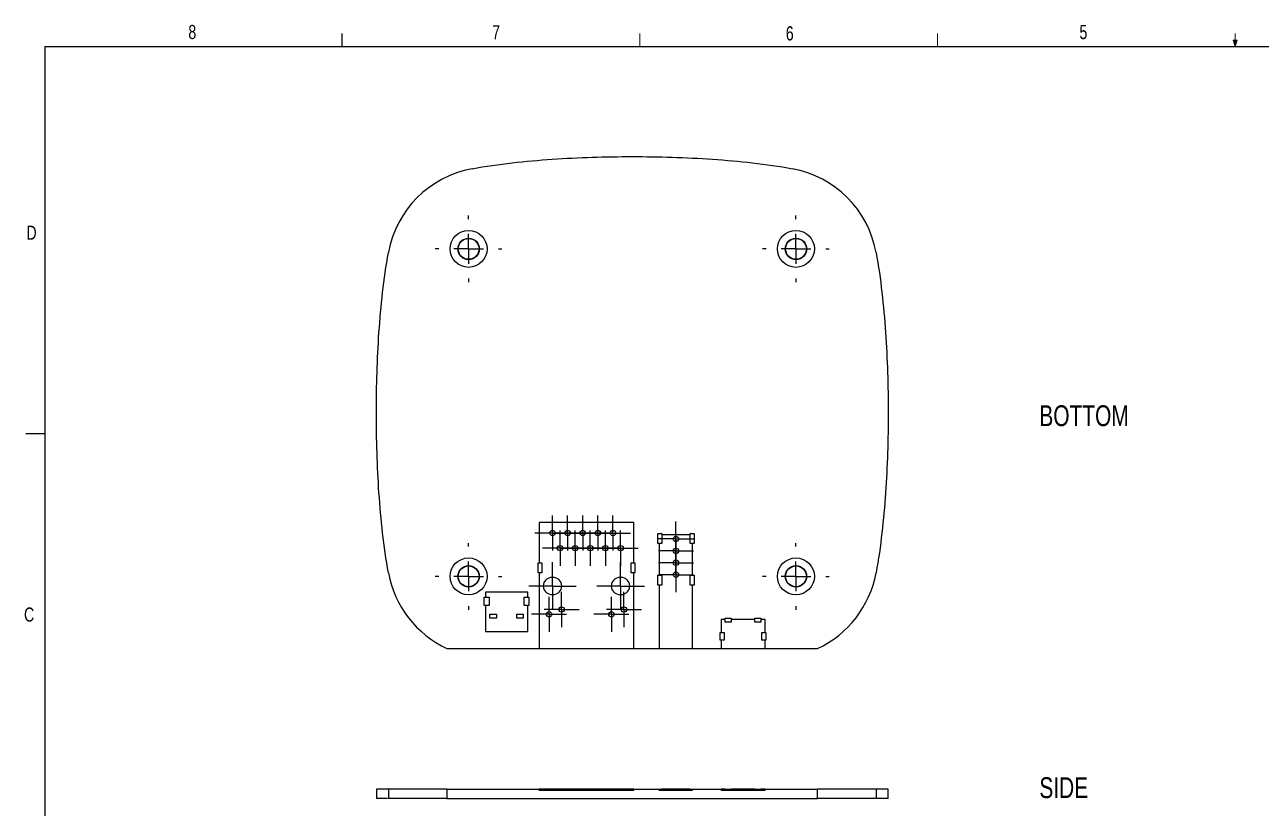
# Model space of a CAD drawing. Header units: millimetres. Extents: x 13 to 420, y 7 to 274.
# Drawn here: x 12.6 to 220.3, y 142.4 to 274 of the extents above; entities that cross this region are included whole.
import ezdxf

# ---------------------------------------------------------------- set-up
doc = ezdxf.new("R2010")
doc.units = ezdxf.units.MM
for name, color, linetype in [('BORDER', 7, 'Continuous'), ('DIM', 7, 'Continuous'), ('TEXT', 7, 'Continuous')]:
    doc.layers.add(name, color=color, linetype=linetype)
doc.styles.add('SLDTEXTSTYLE0', font='TXT', dxfattribs={"width": 0.75})

# ---------------------------------------------------------------- blocks, each defined once
blk = doc.blocks.new('SW_CENTERMARKSYMBOL_24')
at = {"layer": 'DIM', "color": 0}
for p, q in [((0, 5), (0, 5.6)), ((0, 0), (0, 2.5)), ((-5, 0), (-5.6, 0)), ((0, 0), (-2.5, 0)), ((0, 0), (0, -2.5)), ((0, 0), (2.5, 0)), ((5, 0), (5.6, 0)), ((0, -5), (0, -5.6))]:
    blk.add_line(p, q, dxfattribs=at)
blk = doc.blocks.new('SW_CENTERMARKSYMBOL_25')
at = {"layer": 'DIM', "color": 0}
for p, q in [((0, 5), (0, 5.6)), ((0, 0), (0, 2.5)), ((-5, 0), (-5.6, 0)), ((0, 0), (-2.5, 0)), ((0, 0), (0, -2.5)), ((0, 0), (2.5, 0)), ((5, 0), (5.6, 0)), ((0, -5), (0, -5.6))]:
    blk.add_line(p, q, dxfattribs=at)
blk = doc.blocks.new('SW_CENTERMARKSYMBOL_26')
at = {"layer": 'DIM', "color": 0}
for p, q in [((0, 5), (0, 5.6)), ((0, 0), (0, 2.5)), ((-5, 0), (-5.6, 0)), ((0, 0), (-2.5, 0)), ((0, 0), (0, -2.5)), ((0, 0), (2.5, 0)), ((5, 0), (5.6, 0)), ((0, -5), (0, -5.6))]:
    blk.add_line(p, q, dxfattribs=at)
blk = doc.blocks.new('SW_CENTERMARKSYMBOL_27')
at = {"layer": 'DIM', "color": 0}
for p, q in [((0, 5), (0, 5.6)), ((0, 0), (0, 2.5)), ((-5, 0), (-5.6, 0)), ((0, 0), (-2.5, 0)), ((0, 0), (0, -2.5)), ((0, 0), (2.5, 0)), ((5, 0), (5.6, 0)), ((0, -5), (0, -5.6))]:
    blk.add_line(p, q, dxfattribs=at)
blk = doc.blocks.new('SW_CENTERMARKSYMBOL_28')
at = {"layer": 'DIM', "color": 0}
for p, q in [((0, 2.5), (0, 2.95)), ((0, 0), (0, 2.5)), ((-2.5, 0), (-2.95, 0)), ((0, 0), (-2.5, 0)), ((0, 0), (0, -2.5)), ((0, 0), (2.5, 0)), ((2.5, 0), (2.95, 0)), ((0, -2.5), (0, -2.95))]:
    blk.add_line(p, q, dxfattribs=at)
blk = doc.blocks.new('SW_CENTERMARKSYMBOL_29')
at = {"layer": 'DIM', "color": 0}
for p, q in [((0, 2.5), (0, 2.95)), ((0, 0), (0, 2.5)), ((-2.5, 0), (-2.95, 0)), ((0, 0), (-2.5, 0)), ((0, 0), (0, -2.5)), ((0, 0), (2.5, 0)), ((2.5, 0), (2.95, 0)), ((0, -2.5), (0, -2.95))]:
    blk.add_line(p, q, dxfattribs=at)
blk = doc.blocks.new('SW_CENTERMARKSYMBOL_30')
at = {"layer": 'DIM', "color": 0}
for p, q in [((0, 2.5), (0, 2.95)), ((0, 0), (0, 2.5)), ((-2.5, 0), (-2.95, 0)), ((0, 0), (-2.5, 0)), ((0, 0), (0, -2.5)), ((0, 0), (2.5, 0)), ((2.5, 0), (2.95, 0)), ((0, -2.5), (0, -2.95))]:
    blk.add_line(p, q, dxfattribs=at)
blk = doc.blocks.new('SW_CENTERMARKSYMBOL_31')
at = {"layer": 'DIM', "color": 0}
for p, q in [((0, 2.5), (0, 2.95)), ((0, 0), (0, 2.5)), ((-2.5, 0), (-2.95, 0)), ((0, 0), (-2.5, 0)), ((0, 0), (0, -2.5)), ((0, 0), (2.5, 0)), ((2.5, 0), (2.95, 0)), ((0, -2.5), (0, -2.95))]:
    blk.add_line(p, q, dxfattribs=at)
blk = doc.blocks.new('SW_CENTERMARKSYMBOL_32')
at = {"layer": 'DIM', "color": 0}
for p, q in [((0, 2.5), (0, 2.95)), ((0, 0), (0, 2.5)), ((-2.5, 0), (-2.95, 0)), ((0, 0), (-2.5, 0)), ((0, 0), (0, -2.5)), ((0, 0), (2.5, 0)), ((2.5, 0), (2.95, 0)), ((0, -2.5), (0, -2.95))]:
    blk.add_line(p, q, dxfattribs=at)
blk = doc.blocks.new('SW_CENTERMARKSYMBOL_33')
at = {"layer": 'DIM', "color": 0}
for p, q in [((0, 2.5), (0, 2.95)), ((0, 0), (0, 2.5)), ((-2.5, 0), (-2.95, 0)), ((0, 0), (-2.5, 0)), ((0, 0), (0, -2.5)), ((0, 0), (2.5, 0)), ((2.5, 0), (2.95, 0)), ((0, -2.5), (0, -2.95))]:
    blk.add_line(p, q, dxfattribs=at)
blk = doc.blocks.new('SW_CENTERMARKSYMBOL_34')
at = {"layer": 'DIM', "color": 0}
for p, q in [((0, 2.5), (0, 2.95)), ((0, 0), (0, 2.5)), ((-2.5, 0), (-2.95, 0)), ((0, 0), (-2.5, 0)), ((0, 0), (0, -2.5)), ((0, 0), (2.5, 0)), ((2.5, 0), (2.95, 0)), ((0, -2.5), (0, -2.95))]:
    blk.add_line(p, q, dxfattribs=at)
blk = doc.blocks.new('SW_CENTERMARKSYMBOL_35')
at = {"layer": 'DIM', "color": 0}
for p, q in [((0, 2.5), (0, 2.95)), ((0, 0), (0, 2.5)), ((-2.5, 0), (-2.95, 0)), ((0, 0), (-2.5, 0)), ((0, 0), (0, -2.5)), ((0, 0), (2.5, 0)), ((2.5, 0), (2.95, 0)), ((0, -2.5), (0, -2.95))]:
    blk.add_line(p, q, dxfattribs=at)
blk = doc.blocks.new('SW_CENTERMARKSYMBOL_36')
at = {"layer": 'DIM', "color": 0}
for p, q in [((0, 2.5), (0, 2.95)), ((0, 0), (0, 2.5)), ((-2.5, 0), (-2.95, 0)), ((0, 0), (-2.5, 0)), ((0, 0), (0, -2.5)), ((0, 0), (2.5, 0)), ((2.5, 0), (2.95, 0)), ((0, -2.5), (0, -2.95))]:
    blk.add_line(p, q, dxfattribs=at)
blk = doc.blocks.new('SW_CENTERMARKSYMBOL_37')
at = {"layer": 'DIM', "color": 0}
for p, q in [((0, 2.5), (0, 2.95)), ((0, 0), (0, 2.5)), ((-2.5, 0), (-2.95, 0)), ((0, 0), (-2.5, 0)), ((0, 0), (0, -2.5)), ((0, 0), (2.5, 0)), ((2.5, 0), (2.95, 0)), ((0, -2.5), (0, -2.95))]:
    blk.add_line(p, q, dxfattribs=at)
blk = doc.blocks.new('SW_CENTERMARKSYMBOL_38')
at = {"layer": 'DIM', "color": 0}
for p, q in [((0, 2.5), (0, 2.95)), ((0, 0), (0, 2.5)), ((-2.5, 0), (-2.95, 0)), ((0, 0), (-2.5, 0)), ((0, 0), (0, -2.5)), ((0, 0), (2.5, 0)), ((2.5, 0), (2.95, 0)), ((0, -2.5), (0, -2.95))]:
    blk.add_line(p, q, dxfattribs=at)
blk = doc.blocks.new('SW_CENTERMARKSYMBOL_39')
at = {"layer": 'DIM', "color": 0}
for p, q in [((0, 2.5), (0, 2.95)), ((0, 0), (0, 2.5)), ((-2.5, 0), (-2.95, 0)), ((0, 0), (-2.5, 0)), ((0, 0), (0, -2.5)), ((0, 0), (2.5, 0)), ((2.5, 0), (2.95, 0)), ((0, -2.5), (0, -2.95))]:
    blk.add_line(p, q, dxfattribs=at)
blk = doc.blocks.new('SW_CENTERMARKSYMBOL_40')
at = {"layer": 'DIM', "color": 0}
for p, q in [((0, 2.5), (0, 2.95)), ((0, 0), (0, 2.5)), ((-2.5, 0), (-2.95, 0)), ((0, 0), (-2.5, 0)), ((0, 0), (0, -2.5)), ((0, 0), (2.5, 0)), ((2.5, 0), (2.95, 0)), ((0, -2.5), (0, -2.95))]:
    blk.add_line(p, q, dxfattribs=at)
blk = doc.blocks.new('SW_CENTERMARKSYMBOL_41')
at = {"layer": 'DIM', "color": 0}
for p, q in [((0, 2.5), (0, 2.95)), ((0, 0), (0, 2.5)), ((-2.5, 0), (-2.95, 0)), ((0, 0), (-2.5, 0)), ((0, 0), (0, -2.5)), ((0, 0), (2.5, 0)), ((2.5, 0), (2.95, 0)), ((0, -2.5), (0, -2.95))]:
    blk.add_line(p, q, dxfattribs=at)
blk = doc.blocks.new('SW_CENTERMARKSYMBOL_42')
at = {"layer": 'DIM', "color": 0}
for p, q in [((0, 2.5), (0, 4)), ((0, 0), (0, 2.5)), ((-2.5, 0), (-4, 0)), ((0, 0), (-2.5, 0)), ((0, 0), (0, -2.5)), ((0, 0), (2.5, 0)), ((2.5, 0), (4, 0)), ((0, -2.5), (0, -4))]:
    blk.add_line(p, q, dxfattribs=at)
blk = doc.blocks.new('SW_CENTERMARKSYMBOL_43')
at = {"layer": 'DIM', "color": 0}
for p, q in [((0, 2.5), (0, 4)), ((0, 0), (0, 2.5)), ((-2.5, 0), (-4, 0)), ((0, 0), (-2.5, 0)), ((0, 0), (0, -2.5)), ((0, 0), (2.5, 0)), ((2.5, 0), (4, 0)), ((0, -2.5), (0, -4))]:
    blk.add_line(p, q, dxfattribs=at)
blk = doc.blocks.new('SW_CENTERMARKSYMBOL_44')
at = {"layer": 'DIM', "color": 0}
for p, q in [((0, 2.5), (0, 2.95)), ((0, 0), (0, 2.5)), ((-2.5, 0), (-2.95, 0)), ((0, 0), (-2.5, 0)), ((0, 0), (0, -2.5)), ((0, 0), (2.5, 0)), ((2.5, 0), (2.95, 0)), ((0, -2.5), (0, -2.95))]:
    blk.add_line(p, q, dxfattribs=at)
blk = doc.blocks.new('SW_CENTERMARKSYMBOL_45')
at = {"layer": 'DIM', "color": 0}
for p, q in [((0, 2.5), (0, 2.95)), ((0, 0), (0, 2.5)), ((-2.5, 0), (-2.95, 0)), ((0, 0), (-2.5, 0)), ((0, 0), (0, -2.5)), ((0, 0), (2.5, 0)), ((2.5, 0), (2.95, 0)), ((0, -2.5), (0, -2.95))]:
    blk.add_line(p, q, dxfattribs=at)
blk = doc.blocks.new('SW_CENTERMARKSYMBOL_46')
at = {"layer": 'DIM', "color": 0}
for p, q in [((0, 2.5), (0, 2.95)), ((0, 0), (0, 2.5)), ((-2.5, 0), (-2.95, 0)), ((0, 0), (-2.5, 0)), ((0, 0), (0, -2.5)), ((0, 0), (2.5, 0)), ((2.5, 0), (2.95, 0)), ((0, -2.5), (0, -2.95))]:
    blk.add_line(p, q, dxfattribs=at)
blk = doc.blocks.new('SW_CENTERMARKSYMBOL_47')
at = {"layer": 'DIM', "color": 0}
for p, q in [((0, 2.5), (0, 2.95)), ((0, 0), (0, 2.5)), ((-2.5, 0), (-2.95, 0)), ((0, 0), (-2.5, 0)), ((0, 0), (0, -2.5)), ((0, 0), (2.5, 0)), ((2.5, 0), (2.95, 0)), ((0, -2.5), (0, -2.95))]:
    blk.add_line(p, q, dxfattribs=at)

msp = doc.modelspace()

# ---------------------------------------------------------------- linework, layer by layer
at = {"color": 7, "linetype": 'Continuous', "lineweight": 18}
for p, q in [((115.91, 270.31), (115.91, 272.46)), ((165.92, 270.31), (165.92, 272.46)), ((215.93, 270.31), (215.93, 272.46)), ((215.93, 270.31), (215.59, 271.37)), ((216.24, 271.37), (215.59, 271.37)), ((215.75, 271.37), (215.93, 270.31)), ((215.93, 270.31), (216.24, 271.37)), ((216.05, 271.37), (215.93, 270.31))]:
    msp.add_line(p, q, dxfattribs=at)
at = {"color": 7, "linetype": 'Continuous', "lineweight": 25}
for p, q in [((114.88, 190.38), (99, 190.38)), ((99, 190.38), (99, 183.59)), ((114.88, 183.59), (114.88, 190.38)), ((118.92, 188.52), (119.57, 188.52)), ((118.92, 186.82), (118.92, 188.52)), ((119.57, 188.52), (119.57, 188.29)), ((124.37, 188.29), (119.57, 188.29)), ((119.57, 188.29), (119.57, 186.82)), ((124.37, 188.52), (125.02, 188.52)), ((124.37, 188.29), (124.37, 188.52)), ((124.37, 186.82), (124.37, 188.29)), ((125.02, 188.52), (125.02, 186.82)), ((119.17, 186.82), (118.92, 186.82)), ((119.17, 186.82), (119.17, 181.52)), ((119.57, 186.82), (119.17, 186.82)), ((124.77, 186.82), (124.37, 186.82)), ((124.77, 181.52), (124.77, 186.82)), ((125.02, 186.82), (124.77, 186.82)), ((98.8, 181.89), (98.8, 183.59)), ((98.8, 183.59), (99, 183.59)), ((99, 183.59), (99.46, 183.59)), ((99.46, 183.59), (99.46, 181.89)), ((114.43, 181.89), (114.43, 183.59)), ((114.43, 183.59), (114.88, 183.59)), ((114.88, 183.59), (115.08, 183.59)), ((115.08, 183.59), (115.08, 181.89)), ((99, 181.89), (98.8, 181.89)), ((99, 181.89), (99, 169.19)), ((99.46, 181.89), (99, 181.89)), ((114.88, 181.89), (114.43, 181.89)), ((115.08, 181.89), (114.88, 181.89)), ((114.88, 169.19), (114.88, 181.89)), ((118.92, 181.52), (119.17, 181.52)), ((118.92, 179.82), (118.92, 181.52)), ((119.17, 181.52), (119.57, 181.52)), ((119.57, 181.52), (119.57, 179.82)), ((124.37, 179.82), (124.37, 181.52)), ((124.37, 181.52), (124.77, 181.52)), ((124.77, 181.52), (125.02, 181.52)), ((125.02, 181.52), (125.02, 179.82)), ((119.17, 179.82), (118.92, 179.82)), ((119.17, 179.82), (119.17, 169.19)), ((119.57, 179.82), (119.17, 179.82)), ((124.77, 179.82), (124.37, 179.82)), ((125.02, 179.82), (124.77, 179.82)), ((124.77, 169.19), (124.77, 179.82)), ((89.76, 177.82), (89.96, 177.82)), ((89.76, 176.43), (89.76, 177.82)), ((97.07, 178.63), (89.96, 178.63)), ((89.96, 178.63), (89.96, 177.82)), ((89.96, 177.82), (90.57, 177.82)), ((90.57, 177.82), (90.57, 176.43)), ((96.47, 176.43), (96.47, 177.82)), ((96.47, 177.82), (97.07, 177.82)), ((97.07, 177.82), (97.07, 178.63)), ((97.07, 177.82), (97.27, 177.82)), ((97.27, 177.82), (97.27, 176.43)), ((89.96, 176.43), (89.76, 176.43)), ((89.96, 176.43), (89.96, 172.04)), ((90.57, 176.43), (89.96, 176.43)), ((90.71, 174.98), (91.82, 174.98)), ((90.71, 174.28), (90.71, 174.98)), ((91.82, 174.98), (91.82, 174.28)), ((95.21, 174.98), (96.32, 174.98)), ((95.21, 174.28), (95.21, 174.98)), ((96.32, 174.98), (96.32, 174.28)), ((97.07, 176.43), (96.47, 176.43)), ((97.07, 172.04), (97.07, 176.43)), ((97.27, 176.43), (97.07, 176.43)), ((91.82, 174.28), (90.71, 174.28)), ((96.32, 174.28), (95.21, 174.28)), ((129.55, 174.09), (129.55, 171.89)), ((130.25, 174.09), (129.55, 174.09)), ((130.25, 174.29), (131.25, 174.29)), ((130.25, 174.09), (130.25, 174.29)), ((130.25, 173.64), (130.25, 174.09)), ((131.25, 173.64), (130.25, 173.64)), ((131.25, 174.29), (131.25, 174.09)), ((135.25, 174.09), (131.25, 174.09)), ((131.25, 174.09), (131.25, 173.64)), ((135.25, 174.29), (136.25, 174.29)), ((135.25, 174.09), (135.25, 174.29)), ((135.25, 173.64), (135.25, 174.09)), ((136.25, 173.64), (135.25, 173.64)), ((136.25, 174.29), (136.25, 174.09)), ((136.95, 174.09), (136.25, 174.09)), ((136.25, 174.09), (136.25, 173.64)), ((136.95, 171.89), (136.95, 174.09)), ((89.96, 172.04), (97.07, 172.04)), ((129.42, 171.89), (129.55, 171.89)), ((129.42, 170.59), (129.42, 171.89)), ((129.55, 170.59), (129.42, 170.59)), ((129.55, 171.89), (130.07, 171.89)), ((129.55, 170.59), (129.55, 169.19)), ((130.07, 170.59), (129.55, 170.59)), ((130.07, 171.89), (130.07, 170.59)), ((136.42, 170.59), (136.42, 171.89)), ((136.42, 171.89), (136.95, 171.89)), ((136.95, 170.59), (136.42, 170.59)), ((136.95, 171.89), (137.07, 171.89)), ((136.95, 169.19), (136.95, 170.59)), ((137.07, 170.59), (136.95, 170.59)), ((137.07, 171.89), (137.07, 170.59)), ((83.5, 169.19), (99, 169.19)), ((99, 169.19), (114.88, 169.19)), ((114.88, 169.19), (119.17, 169.19)), ((119.17, 169.19), (124.77, 169.19)), ((124.77, 169.19), (129.55, 169.19)), ((129.55, 169.19), (136.95, 169.19)), ((136.95, 169.19), (145.77, 169.19)), ((71.63, 145.58), (71.63, 143.98)), ((73.67, 145.58), (73.67, 143.98)), ((83.5, 145.58), (73.67, 145.58)), ((83.5, 145.58), (83.5, 143.98)), ((83.5, 145.58), (99, 145.58)), ((99, 145.38), (99, 145.58)), ((114.88, 145.58), (99, 145.58)), ((114.88, 145.38), (114.88, 145.58)), ((114.88, 145.58), (119.17, 145.58)), ((119.17, 145.38), (119.17, 145.58)), ((119.17, 145.58), (119.57, 145.58)), ((119.57, 145.58), (119.57, 145.38)), ((124.37, 145.58), (119.57, 145.58)), ((124.37, 145.38), (124.37, 145.58)), ((124.37, 145.58), (124.77, 145.58)), ((124.77, 145.38), (124.77, 145.58)), ((124.77, 145.58), (129.55, 145.58)), ((129.55, 145.38), (129.55, 145.58)), ((130.25, 145.58), (129.55, 145.58)), ((130.25, 145.38), (130.25, 145.58)), ((130.25, 145.58), (131.25, 145.58)), ((131.25, 145.58), (131.25, 145.38)), ((135.25, 145.58), (131.25, 145.58)), ((135.25, 145.38), (135.25, 145.58)), ((135.25, 145.58), (136.25, 145.58)), ((136.25, 145.58), (136.25, 145.38)), ((136.25, 145.58), (136.25, 145.38)), ((136.25, 145.58), (136.25, 145.58)), ((136.95, 145.58), (136.25, 145.58)), ((136.95, 145.38), (136.95, 145.58)), ((136.95, 145.58), (145.77, 145.58)), ((145.77, 143.98), (145.77, 145.58)), ((155.6, 145.58), (145.77, 145.58)), ((155.6, 145.58), (155.6, 143.98)), ((157.63, 143.98), (157.63, 145.58)), ((73.75, 143.98), (73.67, 143.98)), ((83.5, 143.98), (73.75, 143.98)), ((83.5, 143.98), (87.51, 143.98)), ((87.51, 143.98), (88.42, 143.98)), ((88.42, 143.98), (140.84, 143.98)), ((99, 145.38), (114.88, 145.38)), ((119.17, 145.38), (124.77, 145.38)), ((129.55, 145.38), (136.95, 145.38)), ((140.84, 143.98), (141.76, 143.98)), ((141.76, 143.98), (145.77, 143.98)), ((155.51, 143.98), (145.77, 143.98)), ((155.6, 143.98), (155.51, 143.98))]:
    msp.add_line(p, q, dxfattribs=at)
for centre, radius in [((87.13, 236.31), 3.1), ((142.13, 236.31), 3.1), ((87.13, 236.31), 1.8), ((87.13, 236.31), 1.75), ((142.13, 236.31), 1.8), ((142.13, 236.31), 1.75), ((101.23, 188.58), 0.45), ((103.77, 188.58), 0.45), ((106.31, 188.58), 0.45), ((108.85, 188.58), 0.45), ((111.39, 188.58), 0.45), ((121.97, 187.59), 0.45), ((102.5, 186.04), 0.45), ((105.04, 186.04), 0.45), ((107.58, 186.04), 0.45), ((110.12, 186.04), 0.45), ((112.66, 186.04), 0.45), ((121.97, 185.59), 0.45), ((87.13, 181.31), 3.1), ((87.13, 181.31), 1.8), ((87.13, 181.31), 1.75), ((121.97, 183.59), 0.45), ((142.13, 181.31), 3.1), ((142.13, 181.31), 1.8), ((142.13, 181.31), 1.75), ((101.23, 179.69), 1.5), ((112.66, 179.69), 1.5), ((121.97, 181.59), 0.45), ((100.65, 174.94), 0.45), ((102.75, 175.74), 0.45), ((111.13, 174.94), 0.45), ((113.23, 175.74), 0.45)]:
    msp.add_circle(centre, radius, dxfattribs=at)
for centre, start, end in [((90.88, 232.56), 100.4122, 169.5878), ((138.38, 232.56), 10.4122, 79.5878), ((90.88, 185.06), 190.4122, 245.0461), ((138.38, 185.06), 294.9539, 349.5878)]:
    msp.add_arc(centre, 17.5, start, end, dxfattribs=at)
for points, knots in [([(87.72, 249.77), (89.96, 250.19), (92.2, 250.5), (96.69, 251.01), (98.93, 251.21), (103.42, 251.52), (105.66, 251.63), (110.15, 251.77), (114.63, 251.85), (119.12, 251.77), (123.6, 251.63), (125.85, 251.52), (130.33, 251.21), (132.58, 251.01), (137.06, 250.5), (139.3, 250.19), (141.55, 249.77)], [0, 0, 0, 0, 0.125, 0.125, 0.25, 0.25, 0.375, 0.375, 0.5, 0.625, 0.625, 0.75, 0.75, 0.875, 0.875, 1, 1, 1, 1]), ([(73.67, 181.89), (73.25, 184.14), (72.94, 186.38), (72.43, 190.87), (72.23, 193.11), (71.92, 197.59), (71.81, 199.84), (71.67, 204.32), (71.6, 208.81), (71.67, 213.3), (71.81, 217.78), (71.92, 220.02), (72.23, 224.51), (72.43, 226.75), (72.94, 231.24), (73.25, 233.48), (73.67, 235.72)], [0, 0, 0, 0, 0.125, 0.125, 0.25, 0.25, 0.375, 0.375, 0.5, 0.625, 0.625, 0.75, 0.75, 0.875, 0.875, 1, 1, 1, 1]), ([(155.6, 235.72), (156.01, 233.48), (156.32, 231.24), (156.83, 226.75), (157.03, 224.51), (157.34, 220.02), (157.45, 217.78), (157.6, 213.3), (157.67, 208.81), (157.6, 204.32), (157.45, 199.84), (157.34, 197.59), (157.03, 193.11), (156.83, 190.87), (156.32, 186.38), (156.01, 184.14), (155.6, 181.89)], [0, 0, 0, 0, 0.125, 0.125, 0.25, 0.25, 0.375, 0.375, 0.5, 0.625, 0.625, 0.75, 0.75, 0.875, 0.875, 1, 1, 1, 1]), ([(73.67, 145.58), (73.39, 145.58), (72.84, 145.58), (72.33, 145.58), (71.95, 145.58), (71.73, 145.58), (71.63, 145.58), (71.64, 145.58), (71.65, 145.58)], [0, 0, 0, 0, 0.188108, 0.375109, 0.561537, 0.747649, 0.933603, 1, 1, 1, 1]), ([(157.62, 145.58), (157.62, 145.58), (157.62, 145.58), (157.49, 145.58), (157.26, 145.58), (156.88, 145.58), (156.38, 145.58), (155.86, 145.58), (155.6, 145.58)], [0, 0, 0, 0, 0.1195181, 0.2948721, 0.4703938, 0.6462258, 0.8226024, 1, 1, 1, 1]), ([(73.51, 143.98), (73.36, 143.98), (73.03, 143.98), (72.66, 143.98), (72.32, 143.98), (72.07, 143.98), (71.88, 143.98), (71.74, 143.98), (71.65, 143.98), (71.64, 143.98), (71.63, 143.98)], [0, 0, 0, 0, 0.103629, 0.237202, 0.361835, 0.49237, 0.617745, 0.746196, 0.872754, 1, 1, 1, 1]), ([(157.63, 143.98), (157.62, 143.98), (157.61, 143.98), (157.52, 143.98), (157.39, 143.98), (157.19, 143.98), (156.94, 143.98), (156.61, 143.98), (156.23, 143.98), (155.9, 143.98), (155.76, 143.98)], [0, 0, 0, 0, 0.12723, 0.253806, 0.382238, 0.507633, 0.638147, 0.762797, 0.896365, 1, 1, 1, 1])]:
    msp.add_open_spline(points, degree=3, knots=knots, dxfattribs=at)
at = {"layer": 'BORDER'}
for p, q in [((65.91, 270.31), (65.91, 272.46)), ((15.91, 270.31), (415.96, 270.31)), ((15.91, 270.31), (15.91, 9.96)), ((15.91, 205.22), (12.73, 205.22))]:
    msp.add_line(p, q, dxfattribs=at)

# ---------------------------------------------------------------- block references
at = {"layer": 'DIM'}
for name, p in [('SW_CENTERMARKSYMBOL_26', (87.13, 236.31)), ('SW_CENTERMARKSYMBOL_24', (142.13, 236.31)), ('SW_CENTERMARKSYMBOL_30', (101.23, 188.58)), ('SW_CENTERMARKSYMBOL_34', (103.77, 188.58)), ('SW_CENTERMARKSYMBOL_36', (106.31, 188.58)), ('SW_CENTERMARKSYMBOL_33', (108.85, 188.58)), ('SW_CENTERMARKSYMBOL_28', (111.39, 188.58)), ('SW_CENTERMARKSYMBOL_47', (121.97, 187.59)), ('SW_CENTERMARKSYMBOL_31', (102.5, 186.04)), ('SW_CENTERMARKSYMBOL_41', (105.04, 186.04)), ('SW_CENTERMARKSYMBOL_35', (107.58, 186.04)), ('SW_CENTERMARKSYMBOL_37', (110.12, 186.04)), ('SW_CENTERMARKSYMBOL_32', (112.66, 186.04)), ('SW_CENTERMARKSYMBOL_46', (121.97, 185.59)), ('SW_CENTERMARKSYMBOL_25', (87.13, 181.31)), ('SW_CENTERMARKSYMBOL_45', (121.97, 183.59)), ('SW_CENTERMARKSYMBOL_27', (142.13, 181.31)), ('SW_CENTERMARKSYMBOL_42', (101.23, 179.69)), ('SW_CENTERMARKSYMBOL_43', (112.66, 179.69)), ('SW_CENTERMARKSYMBOL_44', (121.97, 181.59)), ('SW_CENTERMARKSYMBOL_39', (102.75, 175.74)), ('SW_CENTERMARKSYMBOL_29', (113.23, 175.74)), ('SW_CENTERMARKSYMBOL_38', (100.65, 174.94)), ('SW_CENTERMARKSYMBOL_40', (111.13, 174.94))]:
    msp.add_blockref(name, p, dxfattribs=at)

# ---------------------------------------------------------------- texts
at = {"color": 7, "linetype": 'Continuous', "lineweight": 0, "char_height": 2.38, "attachment_point": 1, "style": 'SLDTEXTSTYLE0'}
for s, insert in [('6', (140.43, 273.7)), ('5', (189.76, 273.92))]:
    msp.add_mtext(s, dxfattribs=dict(at, insert=insert))
at = {"layer": 'DIM', "char_height": 3.5, "attachment_point": 1, "style": 'SLDTEXTSTYLE0'}
for s, insert in [('BOTTOM', (183.03, 210.04)), ('SIDE', (183.03, 147.57))]:
    msp.add_mtext(s, dxfattribs=dict(at, insert=insert))
at = {"layer": 'TEXT', "char_height": 2.38, "attachment_point": 1, "style": 'SLDTEXTSTYLE0'}
for s, insert in [('8', (40.04, 273.92)), ('7', (91.09, 273.87)), ('D', (12.83, 240.22)), ('C', (12.43, 176.09))]:
    msp.add_mtext(s, dxfattribs=dict(at, insert=insert))

doc.saveas('drawing.dxf')
